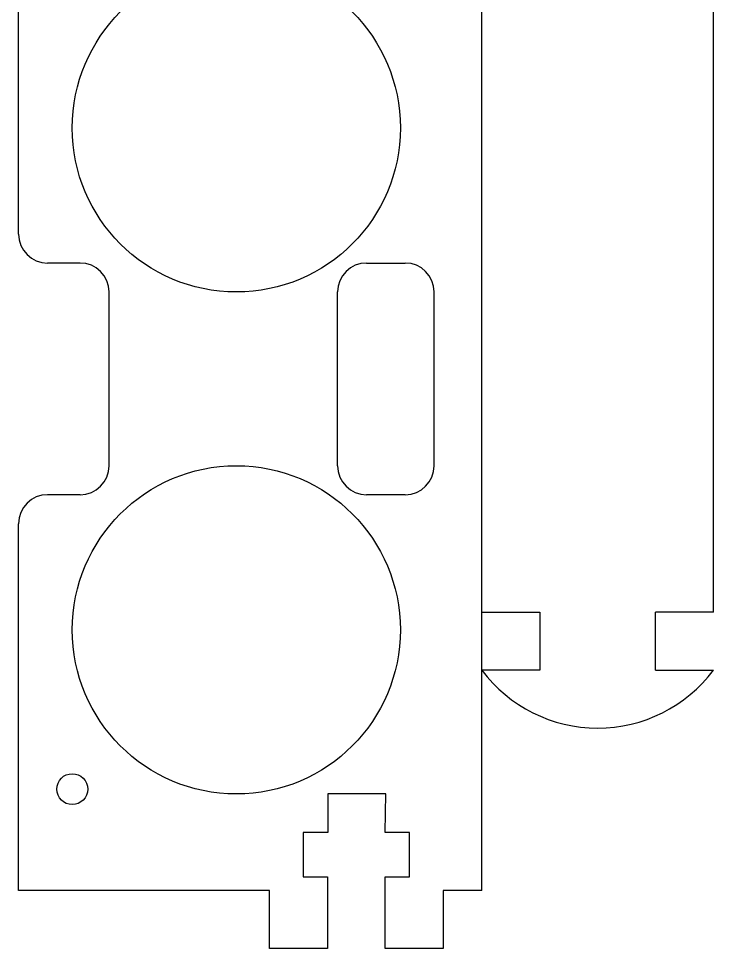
# Model space of a CAD drawing. Header units: millimetres. Extents: x -53 to 1579, y -453 to 381.
# Drawn here: x 359.11 to 395.11, y 177.26 to 225.42 of the extents above; entities that cross this region are included whole.
import ezdxf

# ---------------------------------------------------------------- set-up
doc = ezdxf.new("R2010")
doc.units = ezdxf.units.MM
doc.layers.add('toCut', color=1, linetype='Continuous', true_color=0xff0000)

msp = doc.modelspace()

# ---------------------------------------------------------------- linework, layer by layer
at = {"layer": 'toCut'}
for p, q in [((383.111, 180.258), (383.111, 280.258)), ((395.111, 194.669), (395.111, 264.669)), ((359.111, 214.258), (359.111, 246.258)), ((362.3, 212.758), (360.611, 212.758)), ((377.142, 212.758), (379.142, 212.758)), ((363.8, 202.258), (363.8, 211.258)), ((375.642, 202.258), (375.642, 211.258)), ((380.642, 202.258), (380.642, 211.258)), ((362.3, 200.758), (360.611, 200.758)), ((379.142, 200.758), (377.142, 200.758)), ((359.111, 180.258), (359.111, 199.258)), ((383.111, 194.669), (386.111, 194.669)), ((386.111, 194.669), (386.111, 191.669)), ((395.111, 194.669), (392.111, 194.669)), ((392.111, 191.669), (392.111, 194.669)), ((386.111, 191.669), (383.111, 191.669)), ((392.111, 191.669), (395.111, 191.669)), ((378.132, 185.258), (375.132, 185.258)), ((375.132, 185.258), (375.132, 183.258)), ((378.111, 183.258), (378.132, 185.258)), ((373.861, 183.258), (373.861, 180.958)), ((375.132, 183.258), (373.861, 183.258)), ((379.361, 183.258), (378.111, 183.258)), ((379.361, 180.958), (379.361, 183.258)), ((373.861, 180.958), (375.111, 180.958)), ((375.111, 180.958), (375.111, 177.258)), ((378.111, 180.958), (379.361, 180.958)), ((378.111, 177.258), (378.111, 180.958)), ((372.111, 180.258), (359.111, 180.258)), ((372.111, 177.258), (372.111, 180.258)), ((383.111, 180.258), (381.111, 180.258)), ((381.111, 180.258), (381.111, 177.258)), ((375.111, 177.258), (372.111, 177.258)), ((381.111, 177.258), (378.111, 177.258))]:
    msp.add_line(p, q, dxfattribs=at)
for centre, radius in [((370.392, 219.758), 8.5), ((370.392, 193.758), 8.5), ((361.892, 185.508), 0.8)]:
    msp.add_circle(centre, radius, dxfattribs=at)
for centre, radius, start, end in [((360.611, 214.258), 1.5, 180, 270), ((362.3, 211.258), 1.5, 360, 90), ((377.142, 211.258), 1.5, 90, 180), ((379.142, 211.258), 1.5, 0, 90), ((362.3, 202.258), 1.5, 270, 0), ((377.142, 202.258), 1.5, 180, 270), ((379.142, 202.258), 1.5, 270, 0), ((360.611, 199.258), 1.5, 90, 180), ((389.111, 196.169), 7.5, 216.8699, 323.1301)]:
    msp.add_arc(centre, radius, start, end, dxfattribs=at)

doc.saveas('drawing.dxf')
